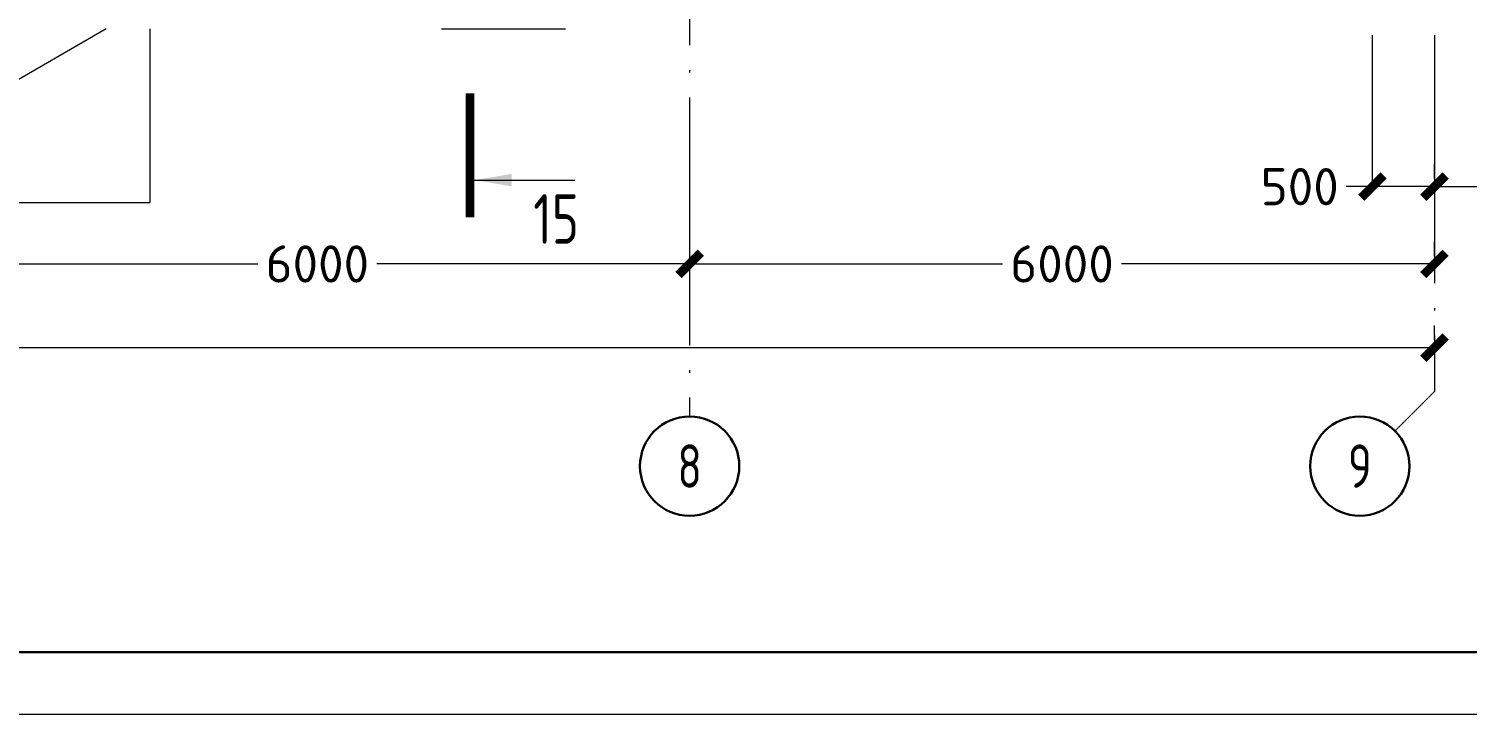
# Model space of a CAD drawing. Extents: x -965262 to 1142518, y -357520 to 71675.
# Drawn here: x 102098 to 113688, y -240088 to -234562 of the extents above; entities that cross this region are included whole.
import ezdxf

# ---------------------------------------------------------------- set-up
doc = ezdxf.new("R2010")
doc.units = 0
doc.header["$LTSCALE"] = 10
doc.linetypes.add('DOTE', pattern=[2.42, 2, -0.2, 0.02, -0.2])
doc.layers.get('0').update_dxf_attribs({"linetype": 'CONTINUOUS', "lineweight": 30})
doc.layers.get('Defpoints').update_dxf_attribs({"linetype": 'CONTINUOUS'})
doc.layers.add('DOTE', color=7, linetype='DOTE', lineweight=9)
doc.styles.add('GOST 2.304', font='isocpeur.ttf', dxfattribs={"width": 0.75, "height": 250})
doc.styles.get("Standard").update_dxf_attribs({"font": 'isocpeur.ttf', "height": 300})
doc.dimstyles.get("Standard").update_dxf_attribs({"dimscale": 100, "dimtxt": 300, "dimasz": 1.8, "dimexe": 1.8, "dimexo": 0.625, "dimgap": 0.9, "dimtad": 0, "dimdec": 0, "dimzin": 0, "dimdsep": 46, "dimtxsty": 'Standard', "dimblk": 'ARCHTICK', "dimcen": 0.9, "dimclrd": 256, "dimclre": 256, "dimclrt": 256, "dimadec": 0, "dimazin": 0, "dimtfac": 1, "dimtdec": 0, "dimtofl": 0, "dimtmove": 0, "dimatfit": 3, "dimfxl": 1, "dimtolj": 1, "dimtzin": 0, "dimlwd": 15, "dimlwe": 15, "dimarcsym": 0})

# ---------------------------------------------------------------- blocks, each defined once
blk = doc.blocks.new('_ArchTick')
at = {"color": 0, "linetype": 'ByBlock', "lineweight": 0, "const_width": 0.4}
blk.add_lwpolyline([(-0.5, -0.5), (0.5, 0.5)], dxfattribs=at)
blk = doc.blocks.new('*D1085')
at = {"lineweight": 15, "transparency": 16777216}
for p, q in [((107423, -236395), (107423, -236278)), ((113423, -236395), (113423, -236278)), ((107423, -236458), (109943, -236458)), ((113423, -236458), (110903, -236458))]:
    blk.add_line(p, q, dxfattribs=at)
at = {"layer": 'Defpoints', "color": 0, "lineweight": 15, "transparency": 16777216}
for p in [(107423, -236458), (107423, -236458), (113423, -236458)]:
    blk.add_point(p, dxfattribs=at)
at = {"lineweight": 15, "transparency": 16777216, "xscale": 180, "yscale": 180, "zscale": 180, "rotation": 180}
blk.add_blockref('_ArchTick', (107423, -236458), dxfattribs=at)
at = {"lineweight": 15, "transparency": 16777216, "xscale": 180, "yscale": 180, "zscale": 180}
blk.add_blockref('_ArchTick', (113423, -236458), dxfattribs=at)
at = {"lineweight": 15, "transparency": 16777216, "insert": (110423, -236458), "char_height": 300, "attachment_point": 5}
blk.add_mtext('\\A1;6000', dxfattribs=at)
blk = doc.blocks.new('*D1086')
at = {"lineweight": 15, "transparency": 16777216}
for p, q in [((113423, -235773), (113423, -235655)), ((113953, -235773), (113953, -235655)), ((113423, -235835), (113953, -235835)), ((113953, -235835), (114163, -235835))]:
    blk.add_line(p, q, dxfattribs=at)
at = {"layer": 'Defpoints', "color": 0, "lineweight": 15, "transparency": 16777216}
for p in [(113423, -235835), (113423, -235835), (113953, -235835)]:
    blk.add_point(p, dxfattribs=at)
at = {"lineweight": 15, "transparency": 16777216, "xscale": 180, "yscale": 180, "zscale": 180, "rotation": 180}
blk.add_blockref('_ArchTick', (113423, -235835), dxfattribs=at)
at = {"lineweight": 15, "transparency": 16777216, "xscale": 180, "yscale": 180, "zscale": 180}
blk.add_blockref('_ArchTick', (113953, -235835), dxfattribs=at)
at = {"lineweight": 15, "transparency": 16777216, "insert": (114538, -235835), "char_height": 300, "attachment_point": 5}
blk.add_mtext('\\A1;530', dxfattribs=at)
blk = doc.blocks.new('*D1087')
at = {"lineweight": 15, "transparency": 16777216}
for p, q in [((112923, -235773), (112923, -235655)), ((113423, -235773), (113423, -235655)), ((112923, -235835), (112713, -235835)), ((113423, -235835), (112923, -235835))]:
    blk.add_line(p, q, dxfattribs=at)
at = {"layer": 'Defpoints', "color": 0, "lineweight": 15, "transparency": 16777216}
for p in [(112923, -235835, -1451), (113423, -235835), (113423, -235835)]:
    blk.add_point(p, dxfattribs=at)
at = {"lineweight": 15, "transparency": 16777216, "xscale": 180, "yscale": 180, "zscale": 180, "rotation": 180}
blk.add_blockref('_ArchTick', (112923, -235835), dxfattribs=at)
at = {"lineweight": 15, "transparency": 16777216, "xscale": 180, "yscale": 180, "zscale": 180}
blk.add_blockref('_ArchTick', (113423, -235835), dxfattribs=at)
at = {"lineweight": 15, "transparency": 16777216, "insert": (112338, -235835), "char_height": 300, "attachment_point": 5}
blk.add_mtext('\\A1;500', dxfattribs=at)
blk = doc.blocks.new('*D1089')
at = {"lineweight": 15, "transparency": 16777216}
for p, q in [((101423, -236395), (101423, -236278)), ((107423, -236395), (107423, -236278)), ((101423, -236458), (103943, -236458)), ((107423, -236458), (104903, -236458))]:
    blk.add_line(p, q, dxfattribs=at)
at = {"layer": 'Defpoints', "color": 0, "lineweight": 15, "transparency": 16777216}
for p in [(101423, -236458), (101423, -236458), (107423, -236458)]:
    blk.add_point(p, dxfattribs=at)
at = {"lineweight": 15, "transparency": 16777216, "xscale": 180, "yscale": 180, "zscale": 180, "rotation": 180}
blk.add_blockref('_ArchTick', (101423, -236458), dxfattribs=at)
at = {"lineweight": 15, "transparency": 16777216, "xscale": 180, "yscale": 180, "zscale": 180}
blk.add_blockref('_ArchTick', (107423, -236458), dxfattribs=at)
at = {"lineweight": 15, "transparency": 16777216, "insert": (104423, -236458), "char_height": 300, "attachment_point": 5}
blk.add_mtext('\\A1;6000', dxfattribs=at)
blk = doc.blocks.new('*D1098')
at = {"lineweight": 15, "transparency": 16777216}
for p, q in [((77423, -237070), (77423, -236953)), ((113423, -237070), (113423, -236953)), ((77423, -237133), (94838, -237133)), ((113423, -237133), (96008, -237133))]:
    blk.add_line(p, q, dxfattribs=at)
at = {"layer": 'Defpoints', "color": 0, "lineweight": 15, "transparency": 16777216}
for p in [(77423, -237133), (113423, -237133, -1451), (113423, -237133)]:
    blk.add_point(p, dxfattribs=at)
at = {"lineweight": 15, "transparency": 16777216, "xscale": 180, "yscale": 180, "zscale": 180, "rotation": 180}
blk.add_blockref('_ArchTick', (77423, -237133), dxfattribs=at)
at = {"lineweight": 15, "transparency": 16777216, "xscale": 180, "yscale": 180, "zscale": 180}
blk.add_blockref('_ArchTick', (113423, -237133), dxfattribs=at)
at = {"lineweight": 15, "transparency": 16777216, "insert": (95423, -237133), "char_height": 300, "attachment_point": 5}
blk.add_mtext('\\A1;36000', dxfattribs=at)

msp = doc.modelspace()

# ---------------------------------------------------------------- hatches: boundary and pattern name
at = {"lineweight": 15}
h = msp.add_hatch(dxfattribs=at)
h.set_pattern_fill('ANSI37', scale=40, angle=180)
h.set_pattern_definition([(225, (107035.78, -234071.65), (89.8026, -89.8026), []), (315, (107035.78, -234071.65), (89.8026, 89.8026), [])])
h.paths.add_polyline_path([(107016.7, -233478.4), (107016.7, -234578.4), (107056.7, -234578.4), (107056.7, -233478.4)], flags=16)
h.paths.add_polyline_path([(107016.7, -231945.7), (107016.7, -234578.4), (107056.7, -234578.4), (107056.7, -231945.7)])

# ---------------------------------------------------------------- linework, layer by layer
at = {"color": 7, "lineweight": 15}
for p, q in [((102722.6, -234562.1, -1451.3), (101856.6, -235062.1, -1451.3)), ((103072.6, -234562.1, -1451.3), (103072.6, -235962.1, -1451.3)), ((105422.6, -234562.1, -3733.1), (106422.6, -234562.1, -3259.8)), ((101372.7, -235962.1, -1451.3), (103072.6, -235962.1, -1451.3))]:
    msp.add_line(p, q, dxfattribs=at)
at = {"color": 5, "lineweight": 15, "ltscale": 100}
msp.add_line((105688.5, -235782.1, -4711.1), (106498.5, -235782.1, -4711.1), dxfattribs=at)
at = {"lineweight": 15, "elevation": -3259.8}
msp.add_lwpolyline([(169667.6, -240087.8), (169667.6, -155987.8), (50767.6, -155987.8), (50767.6, -240087.8)], close=True, dxfattribs=at)
at = {"elevation": -3259.8}
msp.add_lwpolyline([(169167.6, -239587.8), (169167.6, -156487.8), (52767.6, -156487.8), (52767.6, -239587.8)], close=True, dxfattribs=at)
at = {"color": 5, "lineweight": 15, "ltscale": 100, "const_width": 70, "elevation": -4711.1}
msp.add_lwpolyline([(105653.5, -236082.1), (105653.5, -235082.1)], dxfattribs=at)
at = {"color": 5, "lineweight": 15, "ltscale": 100}
msp.add_solid([(105688.5, -235782.1, -4711.1), (105988.9, -235832.4, -4711.1), (105988.9, -235731.8, -4711.1)], dxfattribs=at)
at = {"layer": 'DOTE', "color": 7, "ltscale": 100, "extrusion": (0, -1, 0)}
for p, q in [((107422.6, -162515.3, -4711.1), (107422.6, -237687.4, -4711.1)), ((112922.6, -186214.1, -4711.1), (112922.6, -235835, -3259.8)), ((113422.6, -186214.1, -4711.1), (113422.6, -237487.4, -4711.1))]:
    msp.add_line(p, q, dxfattribs=at)
at = {"layer": 'DOTE', "color": 7}
msp.add_line((113422.6, -237487.4, -4711.1), (113105.4, -237804.6, -4711.1), dxfattribs=at)
at = {"layer": 'DOTE', "color": 7, "linetype": 'Continuous', "lineweight": 30}
for centre in [(107422.6, -238087.4, -4711.1), (112822.6, -238087.4, -4711.1)]:
    msp.add_circle(centre, 400, dxfattribs=at)

# ---------------------------------------------------------------- texts
at = {"color": 5, "lineweight": 15, "ltscale": 100, "style": 'GOST 2.304', "width": 0.75}
msp.add_text('15', height=400, dxfattribs=at).set_placement((106162.3, -236295.5, -4711.1))
at = {"layer": 'DOTE', "color": 7, "linetype": 'Continuous', "lineweight": 30, "ltscale": 100, "char_height": 350, "width": 800, "attachment_point": 5, "style": 'GOST 2.304'}
for s, insert in [('8', (107422.6, -238087.4, -4711.1)), ('9', (112822.6, -238087.4, -4711.1))]:
    msp.add_mtext(s, dxfattribs=dict(at, insert=insert))

# ---------------------------------------------------------------- dimensions: what is measured, and where the dimension line sits
at = {"color": 7, "lineweight": 15}
dim = msp.add_linear_dim(base=(113422.6, -235835, -3259.8), p1=(112922.6, -235835, -4711.1), p2=(113422.6, -235835, -3259.8), angle=180, dimstyle='Standard', dxfattribs=at)
dim.commit()
dim.dimension.update_dxf_attribs({"geometry": '*D1087', "text_midpoint": (112337.6, -235835, -3259.8), "dimtype": 160})
dim = msp.add_linear_dim(base=(113422.6, -235835, -3259.8), p1=(113952.6, -235835, -3259.8), p2=(113422.6, -235835, -3259.8), dimstyle='Standard', dxfattribs=at)
dim.commit()
dim.dimension.update_dxf_attribs({"geometry": '*D1086', "text_midpoint": (114537.6, -235835, -3259.8), "dimtype": 160})
for base, p1, p2, picture, middle in [((101422.6, -236457.7, -3259.8), (107422.6, -236457.7, -3259.8), (101422.6, -236457.7, -3259.8), '*D1089', (104422.6, -236457.7, -3259.8)), ((107422.6, -236457.7, -3259.8), (113422.6, -236457.7, -3259.8), (107422.6, -236457.7, -3259.8), '*D1085', (110422.6, -236457.7, -3259.8)), ((113422.6, -237132.9, -3259.8), (77422.6, -237132.9, -3259.8), (113422.6, -237132.9, -4711.1), '*D1098', (95422.6, -237132.9, -3259.8))]:
    dim = msp.add_linear_dim(base=base, p1=p1, p2=p2, dimstyle='Standard', dxfattribs=at)
    dim.commit()
    dim.dimension.update_dxf_attribs({"geometry": picture, "text_midpoint": middle})

doc.saveas('drawing.dxf')
